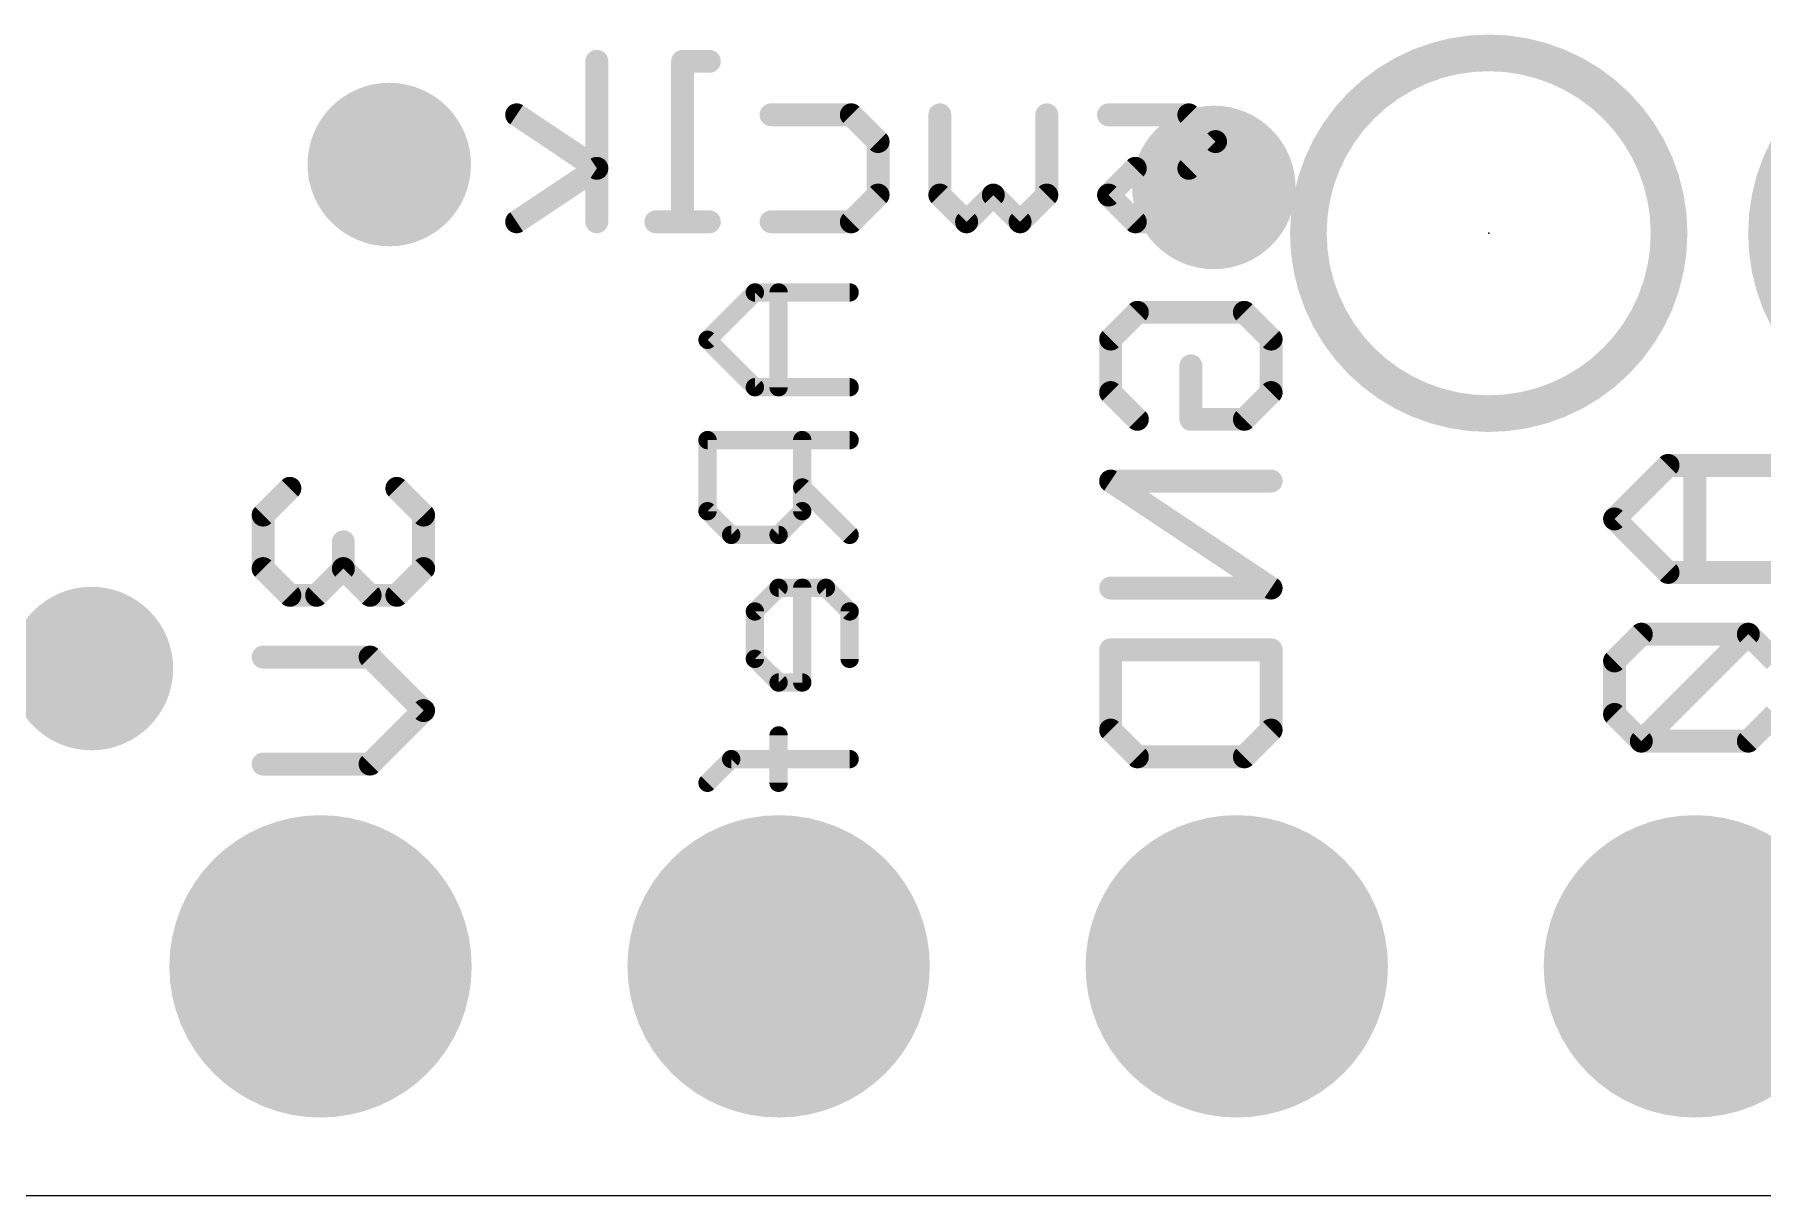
# Model space of a CAD drawing. Extents: x 0 to 50.8, y 0 to 22.9.
# Drawn here: x 7.3 to 16.88, y 0 to 6.44 of the extents above; entities that cross this region are included whole.
import ezdxf

# ---------------------------------------------------------------- set-up
doc = ezdxf.new("R2010")
doc.units = 0
for name, color, linetype in [('17', 110, 'CONTINUOUS'), ('18', 110, 'CONTINUOUS'), ('20', 53, 'CONTINUOUS'), ('22', 6, 'CONTINUOUS'), ('24', 6, 'CONTINUOUS')]:
    doc.layers.add(name, color=color, linetype=linetype)

# ---------------------------------------------------------------- blocks, each defined once
blk = doc.blocks.new('ROUNDP')
at = {"const_width": 0.5}
blk.add_lwpolyline([(0, -0.25, 1), (0, 0.25, 1), (0, -0.25)], format="xyb", dxfattribs=at)
blk = doc.blocks.new('ROUNDV')
at = {"const_width": 0.5}
blk.add_lwpolyline([(0, -0.25, 1), (0, 0.25, 1), (0, -0.25)], format="xyb", dxfattribs=at)

msp = doc.modelspace()

# ---------------------------------------------------------------- linework, layer by layer
at = {"layer": '20'}
msp.add_line((2.54, 0), (48.26, 0), dxfattribs=at)
at = {"layer": '22'}
for points, const_width in [([(15.367, 4.334, 1), (15.367, 6.334, 1), (15.367, 4.334)], 0.2032), ([(17.907, 4.334, 1), (17.907, 6.334, 1), (17.907, 4.334)], 0.2032), ([(10.4539, 6.2873, 1), (10.3904, 6.2873)], 0.0635), ([(10.9293, 6.2873, 1), (10.8658, 6.2873)], 0.0635), ([(10.8976, 6.319, 1), (10.8976, 6.2555)], 0.0635), ([(11.0459, 6.2555, 1), (11.0459, 6.319)], 0.0635), ([(9.9949, 6.0171, 1), (9.9597, 5.9643)], 0.0635), ([(11.3882, 6.0224, 1), (11.3882, 5.9589)], 0.0635), ([(11.8555, 6.0131, 1), (11.8106, 5.9682)], 0.0635), ([(11.8331, 5.9589, 1), (11.8331, 6.0224)], 0.0635), ([(12.3555, 5.9907, 1), (12.292, 5.9907)], 0.0635), ([(12.9487, 5.9907, 1), (12.8851, 5.9907)], 0.0635), ([(13.2592, 6.0224, 1), (13.2592, 5.9589)], 0.0635), ([(13.7266, 6.0131, 1), (13.6817, 5.9682)], 0.0635), ([(13.7041, 5.9589, 1), (13.7041, 6.0224)], 0.0635), ([(12.0131, 5.8424, 1), (11.9496, 5.8424)], 0.0635), ([(11.9589, 5.8199, 1), (12.0038, 5.8648)], 0.0635), ([(13.8749, 5.8199, 1), (13.83, 5.8648)], 0.0635), ([(13.83, 5.8199, 1), (13.8749, 5.8648)], 0.0635), ([(10.4398, 5.6677, 1), (10.4046, 5.7205)], 0.0635), ([(10.4046, 5.6677, 1), (10.4398, 5.7205)], 0.0635), ([(13.4075, 5.7258, 1), (13.4075, 5.6623)], 0.0635), ([(13.43, 5.6716, 1), (13.3851, 5.7165)], 0.0635), ([(13.6817, 5.7165, 1), (13.7266, 5.6716)], 0.0635), ([(13.7041, 5.6623, 1), (13.7041, 5.7258)], 0.0635), ([(11.9496, 5.5458, 1), (12.0131, 5.5458)], 0.0635), ([(12.0038, 5.5233, 1), (11.9589, 5.5682)], 0.0635), ([(12.3462, 5.5682, 1), (12.3013, 5.5233)], 0.0635), ([(12.292, 5.5458, 1), (12.3555, 5.5458)], 0.0635), ([(12.6428, 5.5682, 1), (12.5979, 5.5233)], 0.0635), ([(12.6428, 5.5233, 1), (12.5979, 5.5682)], 0.0635), ([(12.8851, 5.5458, 1), (12.9487, 5.5458)], 0.0635), ([(12.9394, 5.5233, 1), (12.8944, 5.5682)], 0.0635), ([(13.2817, 5.5682, 1), (13.2368, 5.5233)], 0.0635), ([(13.2368, 5.5682, 1), (13.2817, 5.5233)], 0.0635), ([(10.7493, 5.4292, 1), (10.7493, 5.3658)], 0.0635), ([(11.0459, 5.3658, 1), (11.0459, 5.4292)], 0.0635), ([(11.3882, 5.4292, 1), (11.3882, 5.3658)], 0.0635), ([(11.8331, 5.3658, 1), (11.8331, 5.4292)], 0.0635), ([(13.4075, 5.4292, 1), (13.4075, 5.3658)], 0.0635), ([(13.8524, 5.3658, 1), (13.8524, 5.4292)], 0.0635), ([(9.9597, 5.4239, 1), (9.9949, 5.3711)], 0.0635), ([(10.3904, 5.3975, 1), (10.4539, 5.3975)], 0.0635), ([(10.8658, 5.3975, 1), (10.9293, 5.3975)], 0.0635), ([(11.8106, 5.42, 1), (11.8555, 5.375)], 0.0635), ([(12.4496, 5.42, 1), (12.4945, 5.375)], 0.0635), ([(12.4496, 5.375, 1), (12.4945, 5.42)], 0.0635), ([(12.7462, 5.42, 1), (12.7911, 5.375)], 0.0635), ([(12.7462, 5.375, 1), (12.7911, 5.42)], 0.0635), ([(13.3851, 5.375, 1), (13.43, 5.42)], 0.0635), ([(11.2983, 5.0313, 1), (11.2983, 4.9805)], 0.0508), ([(11.3163, 4.988, 1), (11.2804, 5.0239)], 0.0508), ([(11.4551, 5.0059, 1), (11.4043, 5.0059)], 0.0508), ([(11.8237, 4.9805, 1), (11.8237, 5.0313)], 0.0508), ([(13.419, 4.9275, 1), (13.419, 4.864)], 0.0635), ([(13.4415, 4.8733, 1), (13.3966, 4.9182)], 0.0635), ([(14.0347, 4.9182, 1), (13.9898, 4.8733)], 0.0635), ([(14.0122, 4.864, 1), (14.0122, 4.9275)], 0.0635), ([(11.0536, 4.7612, 1), (11.0177, 4.7253)], 0.0508), ([(13.3025, 4.7475, 1), (13.239, 4.7475)], 0.0635), ([(13.2483, 4.7699, 1), (13.2932, 4.725)], 0.0635), ([(14.1923, 4.7475, 1), (14.1288, 4.7475)], 0.0635), ([(14.138, 4.725, 1), (14.183, 4.7699)], 0.0635), ([(11.0177, 4.7612, 1), (11.0536, 4.7253)], 0.0508), ([(13.7474, 4.5992, 1), (13.6839, 4.5992)], 0.0635), ([(11.2983, 4.5059, 1), (11.2983, 4.4551)], 0.0508), ([(11.2804, 4.4626, 1), (11.3163, 4.4985)], 0.0508), ([(11.4043, 4.4805, 1), (11.4551, 4.4805)], 0.0508), ([(11.8237, 4.4551, 1), (11.8237, 4.5059)], 0.0508), ([(13.2932, 4.4734, 1), (13.2483, 4.4284)], 0.0635), ([(14.183, 4.4284, 1), (14.138, 4.4734)], 0.0635), ([(13.239, 4.4509, 1), (13.3025, 4.4509)], 0.0635), ([(14.1288, 4.4509, 1), (14.1923, 4.4509)], 0.0635), ([(13.3966, 4.2802, 1), (13.4415, 4.3251)], 0.0635), ([(13.7156, 4.3344, 1), (13.7156, 4.2709)], 0.0635), ([(13.6839, 4.3026, 1), (13.7474, 4.3026)], 0.0635), ([(13.9898, 4.3251, 1), (14.0347, 4.2802)], 0.0635), ([(14.0122, 4.2709, 1), (14.0122, 4.3344)], 0.0635), ([(11.0356, 4.2128, 1), (11.0356, 4.162)], 0.0508), ([(11.061, 4.1874, 1), (11.0102, 4.1874)], 0.0508), ([(11.5864, 4.1874, 1), (11.5356, 4.1874)], 0.0508), ([(11.8237, 4.162, 1), (11.8237, 4.2128)], 0.0508), ([(13.2884, 3.9867, 1), (13.2531, 3.9338)], 0.0635), ([(13.2707, 3.992, 1), (13.2707, 3.9285)], 0.0635), ([(14.1605, 3.9285, 1), (14.1605, 3.992)], 0.0635), ([(16.3613, 4.0788, 1), (16.3613, 4.0153)], 0.0635), ([(16.3838, 4.0246, 1), (16.3389, 4.0695)], 0.0635), ([(16.5414, 4.047, 1), (16.4779, 4.047)], 0.0635), ([(8.7425, 3.8976, 1), (8.6976, 3.9425)], 0.0635), ([(9.3357, 3.9425, 1), (9.2908, 3.8976)], 0.0635), ([(11.579, 3.9426, 1), (11.543, 3.9067)], 0.0508), ([(8.6035, 3.7717, 1), (8.54, 3.7717)], 0.0635), ([(9.4933, 3.7717, 1), (9.4298, 3.7717)], 0.0635), ([(11.0536, 3.8113, 1), (11.0177, 3.7754)], 0.0508), ([(11.579, 3.7754, 1), (11.543, 3.8113)], 0.0508), ([(8.5493, 3.7942, 1), (8.5942, 3.7493)], 0.0635), ([(9.439, 3.7493, 1), (9.484, 3.7942)], 0.0635), ([(11.0102, 3.7933, 1), (11.061, 3.7933)], 0.0508), ([(11.5356, 3.7933, 1), (11.5864, 3.7933)], 0.0508), ([(16.0872, 3.7729, 1), (16.0423, 3.728)], 0.0635), ([(16.0423, 3.7729, 1), (16.0872, 3.728)], 0.0635), ([(9.0484, 3.6234, 1), (8.9849, 3.6234)], 0.0635), ([(11.167, 3.6874, 1), (11.167, 3.6366)], 0.0508), ([(11.149, 3.644, 1), (11.1849, 3.6799)], 0.0508), ([(11.4117, 3.6799, 1), (11.4476, 3.644)], 0.0508), ([(11.4297, 3.6366, 1), (11.4297, 3.6874)], 0.0508), ([(11.8057, 3.644, 1), (11.8417, 3.6799)], 0.0508), ([(8.54, 3.4751, 1), (8.6035, 3.4751)], 0.0635), ([(8.5942, 3.4976, 1), (8.5493, 3.4527)], 0.0635), ([(8.9849, 3.4751, 1), (9.0484, 3.4751)], 0.0635), ([(9.0391, 3.4976, 1), (8.9942, 3.4527)], 0.0635), ([(9.0391, 3.4527, 1), (8.9942, 3.4976)], 0.0635), ([(9.4298, 3.4751, 1), (9.4933, 3.4751)], 0.0635), ([(9.484, 3.4527, 1), (9.439, 3.4976)], 0.0635), ([(16.3613, 3.4856, 1), (16.3613, 3.4221)], 0.0635), ([(16.3389, 3.4314, 1), (16.3838, 3.4763)], 0.0635), ([(16.4779, 3.4538, 1), (16.5414, 3.4538)], 0.0635), ([(8.72, 3.3586, 1), (8.72, 3.2951)], 0.0635), ([(8.6976, 3.3044, 1), (8.7425, 3.3493)], 0.0635), ([(8.8459, 3.3493, 1), (8.8908, 3.3044)], 0.0635), ([(8.8683, 3.2951, 1), (8.8683, 3.3586)], 0.0635), ([(9.1649, 3.3586, 1), (9.1649, 3.2951)], 0.0635), ([(9.1425, 3.3044, 1), (9.1874, 3.3493)], 0.0635), ([(9.2908, 3.3493, 1), (9.3357, 3.3044)], 0.0635), ([(9.3132, 3.2951, 1), (9.3132, 3.3586)], 0.0635), ([(11.4297, 3.3942, 1), (11.4297, 3.3434)], 0.0508), ([(11.4476, 3.3508, 1), (11.4117, 3.3867)], 0.0508), ([(11.5864, 3.3688, 1), (11.5356, 3.3688)], 0.0508), ([(11.7103, 3.3867, 1), (11.6744, 3.3508)], 0.0508), ([(11.6924, 3.3434, 1), (11.6924, 3.3942)], 0.0508), ([(13.2707, 3.3988, 1), (13.2707, 3.3353)], 0.0635), ([(14.1429, 3.3407, 1), (14.1781, 3.3935)], 0.0635), ([(14.1605, 3.3353, 1), (14.1605, 3.3988)], 0.0635), ([(11.3237, 3.2374, 1), (11.2729, 3.2374)], 0.0508), ([(11.2804, 3.2554, 1), (11.3163, 3.2195)], 0.0508), ([(11.8491, 3.2374, 1), (11.7983, 3.2374)], 0.0508), ([(11.8057, 3.2195, 1), (11.8417, 3.2554)], 0.0508), ([(16.213, 3.1433, 1), (16.213, 3.0797)], 0.0635), ([(16.2355, 3.089, 1), (16.1906, 3.134)], 0.0635), ([(16.8287, 3.134, 1), (16.7838, 3.089)], 0.0635), ([(16.8287, 3.089, 1), (16.7838, 3.134)], 0.0635), ([(16.8062, 3.0797, 1), (16.8062, 3.1433)], 0.0635), ([(13.2707, 3.0565, 1), (13.2707, 2.993)], 0.0635), ([(13.3025, 3.0247, 1), (13.239, 3.0247)], 0.0635), ([(14.1923, 3.0247, 1), (14.1288, 3.0247)], 0.0635), ([(14.1605, 2.993, 1), (14.1605, 3.0565)], 0.0635), ([(8.5717, 3.0163, 1), (8.5717, 2.9527)], 0.0635), ([(9.1874, 3.007, 1), (9.1425, 2.962)], 0.0635), ([(9.1649, 2.9527, 1), (9.1649, 3.0163)], 0.0635), ([(11.2729, 2.9747, 1), (11.3237, 2.9747)], 0.0508), ([(11.3163, 2.9927, 1), (11.2804, 2.9568)], 0.0508), ([(11.7983, 2.9747, 1), (11.8491, 2.9747)], 0.0508), ([(16.0965, 2.9632, 1), (16.033, 2.9632)], 0.0635), ([(16.0423, 2.9857, 1), (16.0872, 2.9408)], 0.0635), ([(11.4297, 2.8688, 1), (11.4297, 2.818)], 0.0508), ([(11.4117, 2.8254, 1), (11.4476, 2.8614)], 0.0508), ([(11.561, 2.818, 1), (11.561, 2.8688)], 0.0508), ([(11.5356, 2.8434, 1), (11.5864, 2.8434)], 0.0508), ([(9.484, 2.6655, 1), (9.439, 2.7104)], 0.0635), ([(9.439, 2.6655, 1), (9.484, 2.7104)], 0.0635), ([(16.0872, 2.6891, 1), (16.0423, 2.6442)], 0.0635), ([(16.033, 2.6666, 1), (16.0965, 2.6666)], 0.0635), ([(11.4551, 2.5502, 1), (11.4043, 2.5502)], 0.0508), ([(13.2932, 2.6023, 1), (13.2483, 2.5574)], 0.0635), ([(13.239, 2.5799, 1), (13.3025, 2.5799)], 0.0635), ([(14.1288, 2.5799, 1), (14.1923, 2.5799)], 0.0635), ([(14.183, 2.5574, 1), (14.138, 2.6023)], 0.0635), ([(13.419, 2.4633, 1), (13.419, 2.3998)], 0.0635), ([(14.0122, 2.3998, 1), (14.0122, 2.4633)], 0.0635), ([(16.213, 2.5501, 1), (16.213, 2.4866)], 0.0635), ([(16.1906, 2.5408, 1), (16.2355, 2.4959)], 0.0635), ([(16.1906, 2.4959, 1), (16.2355, 2.5408)], 0.0635), ([(16.7838, 2.5408, 1), (16.8287, 2.4959)], 0.0635), ([(16.8062, 2.4866, 1), (16.8062, 2.5501)], 0.0635), ([(8.5717, 2.4231, 1), (8.5717, 2.3596)], 0.0635), ([(9.1425, 2.4138, 1), (9.1874, 2.3689)], 0.0635), ([(9.1649, 2.3596, 1), (9.1649, 2.4231)], 0.0635), ([(11.167, 2.4442, 1), (11.167, 2.3935)], 0.0508), ([(11.1849, 2.4009, 1), (11.149, 2.4368)], 0.0508), ([(11.8237, 2.3935, 1), (11.8237, 2.4442)], 0.0508), ([(13.3966, 2.4091, 1), (13.4415, 2.454)], 0.0635), ([(13.9898, 2.454, 1), (14.0347, 2.4091)], 0.0635), ([(11.0177, 2.3055, 1), (11.0536, 2.2695)], 0.0508), ([(11.4043, 2.2875, 1), (11.4551, 2.2875)], 0.0508)]:
    msp.add_lwpolyline(points, format="xyb", dxfattribs=dict(at, const_width=const_width))
for points, const_width in [([(10.4222, 5.3975), (10.4222, 6.2873)], 0.127), ([(11.0459, 6.2873), (10.8976, 6.2873)], 0.127), ([(10.8976, 6.2873), (10.8976, 5.3975)], 0.127), ([(10.4222, 5.6941), (9.9773, 5.9907)], 0.127), ([(11.3882, 5.9907), (11.8331, 5.9907)], 0.127), ([(11.8331, 5.9907), (11.9814, 5.8424)], 0.127), ([(12.3237, 5.5458), (12.3237, 5.9907)], 0.127), ([(12.9169, 5.9907), (12.9169, 5.5458)], 0.127), ([(13.7041, 5.9907), (13.2592, 5.9907)], 0.127), ([(13.8524, 5.8424), (13.7041, 5.9907)], 0.127), ([(11.9814, 5.8424), (11.9814, 5.5458)], 0.127), ([(13.7041, 5.6941), (13.8524, 5.8424)], 0.127), ([(9.9773, 5.3975), (10.4222, 5.6941)], 0.127), ([(13.2592, 5.5458), (13.4075, 5.6941)], 0.127), ([(13.4075, 5.6941), (13.7041, 5.6941)], 0.127), ([(11.9814, 5.5458), (11.8331, 5.3975)], 0.127), ([(12.472, 5.3975), (12.3237, 5.5458)], 0.127), ([(12.6203, 5.5458), (12.472, 5.3975)], 0.127), ([(12.7686, 5.3975), (12.6203, 5.5458)], 0.127), ([(12.9169, 5.5458), (12.7686, 5.3975)], 0.127), ([(13.4075, 5.3975), (13.2592, 5.5458)], 0.127), ([(11.0459, 5.3975), (10.7493, 5.3975)], 0.127), ([(11.8331, 5.3975), (11.3882, 5.3975)], 0.127), ([(13.8524, 5.3975), (13.4075, 5.3975)], 0.127), ([(11.2983, 5.0059), (11.0356, 4.7432)], 0.1016), ([(11.8237, 5.0059), (11.2983, 5.0059)], 0.1016), ([(11.4297, 5.0059), (11.4297, 4.4805)], 0.1016), ([(13.2707, 4.7475), (13.419, 4.8958)], 0.127), ([(13.419, 4.8958), (14.0122, 4.8958)], 0.127), ([(14.0122, 4.8958), (14.1605, 4.7475)], 0.127), ([(11.0356, 4.7432), (11.2983, 4.4805)], 0.1016), ([(13.2707, 4.4509), (13.2707, 4.7475)], 0.127), ([(14.1605, 4.7475), (14.1605, 4.4509)], 0.127), ([(13.7156, 4.3026), (13.7156, 4.5992)], 0.127), ([(11.2983, 4.4805), (11.8237, 4.4805)], 0.1016), ([(13.419, 4.3026), (13.2707, 4.4509)], 0.127), ([(14.1605, 4.4509), (14.0122, 4.3026)], 0.127), ([(14.0122, 4.3026), (13.7156, 4.3026)], 0.127), ([(11.8237, 4.1874), (11.0356, 4.1874)], 0.1016), ([(11.0356, 4.1874), (11.0356, 3.7933)], 0.1016), ([(11.561, 3.7933), (11.561, 4.1874)], 0.1016), ([(14.1605, 3.9603), (13.2707, 3.9603)], 0.127), ([(13.2707, 3.9603), (14.1605, 3.3671)], 0.127), ([(16.3613, 4.047), (16.0647, 3.7504)], 0.127), ([(16.9545, 4.047), (16.3613, 4.047)], 0.127), ([(16.5096, 4.047), (16.5096, 3.4538)], 0.127), ([(8.72, 3.92), (8.5717, 3.7717)], 0.127), ([(9.4615, 3.7717), (9.3132, 3.92)], 0.127), ([(11.561, 3.9247), (11.8237, 3.662)], 0.1016), ([(8.5717, 3.7717), (8.5717, 3.4751)], 0.127), ([(9.4615, 3.4751), (9.4615, 3.7717)], 0.127), ([(11.0356, 3.7933), (11.167, 3.662)], 0.1016), ([(11.4297, 3.662), (11.561, 3.7933)], 0.1016), ([(16.0647, 3.7504), (16.3613, 3.4538)], 0.127), ([(9.0166, 3.4751), (9.0166, 3.6234)], 0.127), ([(11.167, 3.662), (11.4297, 3.662)], 0.1016), ([(8.5717, 3.4751), (8.72, 3.3268)], 0.127), ([(8.8683, 3.3268), (9.0166, 3.4751)], 0.127), ([(9.0166, 3.4751), (9.1649, 3.3268)], 0.127), ([(9.3132, 3.3268), (9.4615, 3.4751)], 0.127), ([(16.3613, 3.4538), (16.9545, 3.4538)], 0.127), ([(8.72, 3.3268), (8.8683, 3.3268)], 0.127), ([(9.1649, 3.3268), (9.3132, 3.3268)], 0.127), ([(11.4297, 3.3688), (11.2983, 3.2374)], 0.1016), ([(11.6924, 3.3688), (11.4297, 3.3688)], 0.1016), ([(11.561, 2.8434), (11.561, 3.3688)], 0.1016), ([(11.8237, 3.2374), (11.6924, 3.3688)], 0.1016), ([(14.1605, 3.3671), (13.2707, 3.3671)], 0.127), ([(11.2983, 3.2374), (11.2983, 2.9747)], 0.1016), ([(11.8237, 2.9747), (11.8237, 3.2374)], 0.1016), ([(16.213, 3.1115), (16.0647, 2.9632)], 0.127), ([(16.8062, 3.1115), (16.213, 3.1115)], 0.127), ([(16.8062, 3.1115), (16.213, 2.5183)], 0.127), ([(16.9545, 2.9632), (16.8062, 3.1115)], 0.127), ([(13.2707, 3.0247), (14.1605, 3.0247)], 0.127), ([(13.2707, 2.5799), (13.2707, 3.0247)], 0.127), ([(14.1605, 3.0247), (14.1605, 2.5799)], 0.127), ([(8.5717, 2.9845), (9.1649, 2.9845)], 0.127), ([(9.1649, 2.9845), (9.4615, 2.6879)], 0.127), ([(11.2983, 2.9747), (11.4297, 2.8434)], 0.1016), ([(16.0647, 2.9632), (16.0647, 2.6666)], 0.127), ([(11.4297, 2.8434), (11.561, 2.8434)], 0.1016), ([(9.4615, 2.6879), (9.1649, 2.3913)], 0.127), ([(16.0647, 2.6666), (16.213, 2.5183)], 0.127), ([(16.8062, 2.5183), (16.9545, 2.6666)], 0.127), ([(11.4297, 2.5502), (11.4297, 2.2875)], 0.1016), ([(13.419, 2.4316), (13.2707, 2.5799)], 0.127), ([(14.1605, 2.5799), (14.0122, 2.4316)], 0.127), ([(14.0122, 2.4316), (13.419, 2.4316)], 0.127), ([(16.213, 2.5183), (16.8062, 2.5183)], 0.127), ([(9.1649, 2.3913), (8.5717, 2.3913)], 0.127), ([(11.167, 2.4188), (11.0356, 2.2875)], 0.1016), ([(11.8237, 2.4188), (11.167, 2.4188)], 0.1016)]:
    msp.add_lwpolyline(points, dxfattribs=dict(at, const_width=const_width))
at = {"layer": '24'}
msp.add_point((15.367, 5.334), dxfattribs=at)

# ---------------------------------------------------------------- block references
at = {"layer": '17', "xscale": 1.6764, "yscale": 1.6764, "rotation": 270}
for p in [(8.89, 1.27), (8.89, 1.27), (11.43, 1.27), (11.43, 1.27), (13.97, 1.27), (13.97, 1.27), (16.51, 1.27), (16.51, 1.27)]:
    msp.add_blockref('ROUNDP', p, dxfattribs=at)
at = {"layer": '18', "xscale": 0.9064, "yscale": 0.9064}
for p in [(9.271, 5.715), (9.271, 5.715), (13.843, 5.588), (13.843, 5.588), (7.62, 2.921), (7.62, 2.921)]:
    msp.add_blockref('ROUNDV', p, dxfattribs=at)

doc.saveas('drawing.dxf')
